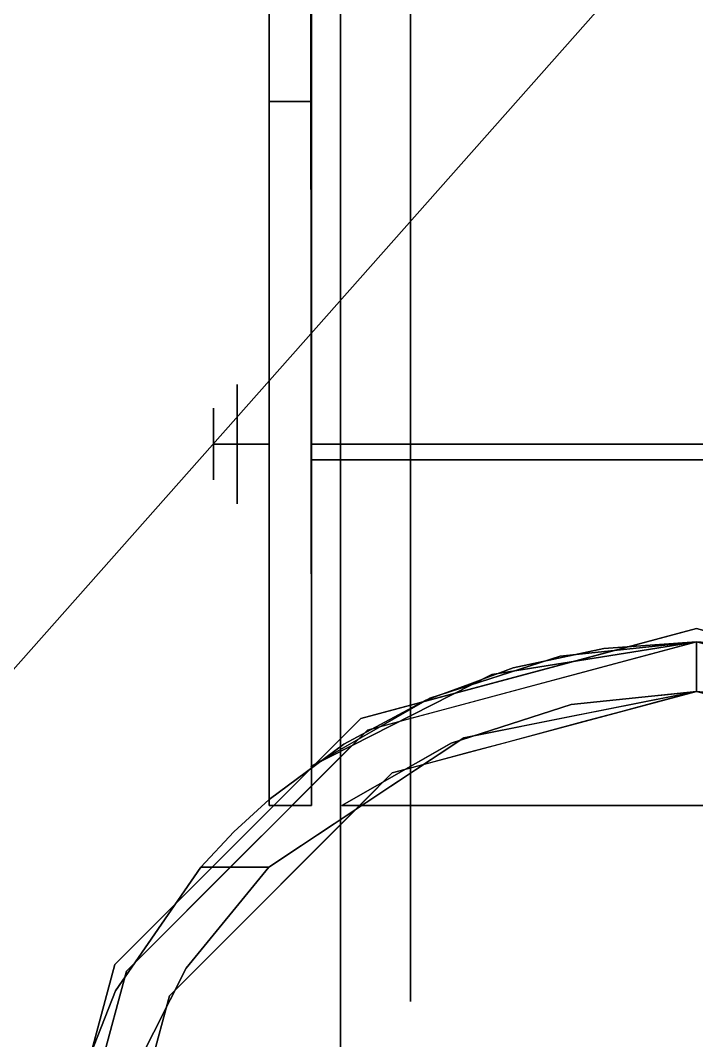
# Model space of a CAD drawing. Header units: millimetres. Extents: x -2 to 771, y -886 to 7.
# Drawn here: x 654.3 to 690.5, y -136.9 to -82.3 of the extents above; entities that cross this region are included whole.
import ezdxf

# ---------------------------------------------------------------- set-up
doc = ezdxf.new("R2010")
doc.units = ezdxf.units.MM
for name, color, linetype in [('IQ_200_3D', 1, 'Continuous'), ('IQ_204_2D', 7, 'Continuous'), ('IQ_204_3D', 7, 'Continuous')]:
    doc.layers.add(name, color=color, linetype=linetype)

msp = doc.modelspace()

# ---------------------------------------------------------------- linework, layer by layer
at = {"layer": 'IQ_200_3D'}
for points, invisible_edges in [([(767.956, -60, 157), (-2.044, -825, 157), (-2.044, -60, 157), (57.956, 0, 157)], 13), ([(-2.044, -60, 190), (-2.044, -825, 190), (767.956, -60, 190), (57.956, 0, 190)], 14), ([(-2.044, -825, 157), (767.956, -60, 157), (767.956, -825, 157), (707.956, -885, 157)], 13), ([(767.956, -825, 190), (767.956, -60, 190), (-2.044, -825, 190), (707.956, -885, 190)], 14), ([(727.956, -845, 150), (37.956, -845, 150), (37.956, -80, 150), (727.956, -80, 150)], 5)]:
    msp.add_3dface(points, dxfattribs=dict(at, invisible_edges=invisible_edges))
msp.add_3dface([(698.956, -777.097, 1570), (698.956, -63.897, 1570), (66.956, -63.897, 1570), (66.956, -777.097, 1570)], dxfattribs=at)
at = {"layer": 'IQ_204_2D'}
msp.add_line((701, -63.897), (69, -777.097), dxfattribs=at)
at = {"layer": 'IQ_204_3D'}
for points, invisible_edges in [([(671.406, -86.571, 76.165), (671.406, -82.959, 96.569), (671.406, -65.283, 82.473), (671.406, -75.181, 60.489)], 5), ([(671.406, -86.571, 25.435), (671.406, -75.181, 41.111), (671.406, -65.283, 19.127), (671.406, -82.959, 5.031)], 10), ([(669.845, -105.84, 102.564), (669.845, -105.84, 105.995), (669.845, -67.192, 105.995), (669.845, -65.806, 102.564)], 4), ([(667.586, -67.192, 109.985), (667.586, -67.192, 105.995), (667.586, -86.667, 98.177), (667.586, -124.011, 109.985)], 4), ([(667.586, -67.192, 109.985), (685.491, -115.93, 109.985), (690.456, -115.578, 109.985), (713.355, -67.192, 109.985)], 5), ([(685.491, -115.93, 109.985), (667.586, -67.192, 109.985), (680.632, -116.976, 109.985)], 3), ([(675.963, -118.697, 109.985), (680.632, -116.976, 109.985), (667.586, -67.192, 109.985)], 14), ([(667.586, -124.011, 109.985), (671.582, -121.06, 109.985), (667.586, -67.192, 109.985)], 2), ([(675.963, -118.697, 109.985), (667.586, -67.192, 109.985), (671.582, -121.06, 109.985)], 3), ([(676.177, -118.602, 105.995), (669.845, -122.237, 105.995), (669.815, -67.192, 105.995)], 12), ([(690.456, -115.578, 105.995), (683.158, -116.343, 105.995), (669.815, -67.192, 105.995), (711.096, -67.192, 105.995)], 10), ([(669.815, -67.192, 105.995), (683.158, -116.343, 105.995), (676.177, -118.602, 105.995)], 13), ([(669.845, -86.667, 98.177), (669.845, -67.192, 105.995), (669.845, -122.237, 105.995)], 12), ([(695.428, -115.931, 109.985), (713.355, -67.192, 109.985), (690.456, -115.578, 109.985)], 3), ([(671.406, -74.121, 89.521), (671.406, -82.959, 96.569), (709.506, -82.959, 96.569), (709.506, -74.121, 89.521)], 10), ([(671.406, -74.121, 12.079), (709.506, -74.121, 12.079), (709.506, -82.959, 5.031), (671.406, -82.959, 5.031)], 5), ([(675.154, -80.876, 33.273), (671.406, -75.181, 41.111), (671.406, -80.876, 33.273), (675.154, -86.571, 25.435)], 5), ([(675.154, -80.876, 68.327), (671.406, -86.571, 76.165), (671.406, -80.876, 68.327), (675.154, -75.181, 60.489)], 5), ([(675.154, -99.598, 53.919), (675.154, -86.571, 76.165), (675.154, -75.181, 60.489), (675.154, -75.181, 41.111)], 9), ([(675.154, -75.181, 41.111), (675.154, -86.571, 25.435), (675.154, -99.598, 47.681), (675.154, -99.598, 53.919)], 10), ([(671.406, -86.571, 25.435), (675.154, -86.571, 25.435), (671.406, -80.876, 33.273)], 3), ([(675.154, -80.876, 68.327), (675.154, -86.571, 76.165), (671.406, -86.571, 76.165)], 14), ([(671.406, -105, 82.153), (671.406, -105, 101.6), (671.406, -82.959, 96.569), (671.406, -86.571, 76.165)], 4), ([(671.406, -105, 19.447), (671.406, -86.571, 25.435), (671.406, -82.959, 5.031), (671.406, -105)], 2), ([(671.406, -82.959, 5.031), (709.506, -82.959, 5.031), (671.406, -91.003, 3.195)], 3), ([(671.406, -91.003, 98.405), (709.506, -82.959, 96.569), (671.406, -82.959, 96.569)], 3), ([(671.406, -91.003, 3.195), (709.506, -82.959, 5.031), (709.506, -93.979, 2.515)], 13), ([(709.506, -82.959, 96.569), (671.406, -91.003, 98.405), (709.506, -93.979, 99.085)], 3), ([(669.845, -86.667, 52.261), (669.845, -87.309, 47.385), (667.586, -87.309, 47.385), (667.586, -86.667, 52.261)], 2), ([(667.586, -86.667, 98.177), (667.586, -86.667, 52.261), (667.586, -124.011, 52.717), (667.586, -124.011, 109.985)], 10), ([(667.586, -87.309, 47.385), (667.586, -89.191, 42.842), (667.586, -124.011, 52.717), (667.586, -86.667, 52.261)], 6), ([(669.845, -122.237, 52.717), (669.845, -87.309, 47.385), (669.845, -86.667, 52.261), (669.845, -86.667, 98.177)], 9), ([(669.845, -122.237, 105.995), (669.845, -122.237, 52.717), (669.845, -86.667, 98.177)], 14), ([(671.406, -93.569, 23.161), (675.154, -86.571, 25.435), (671.406, -86.571, 25.435)], 3), ([(675.154, -86.571, 76.165), (675.154, -93.569, 78.439), (671.406, -86.571, 76.165)], 14), ([(675.154, -95.786, 22.441), (675.154, -86.571, 25.435), (671.406, -93.569, 23.161)], 14), ([(671.406, -95.786, 79.159), (671.406, -86.571, 76.165), (675.154, -93.569, 78.439)], 14), ([(675.154, -105, 57.038), (675.154, -105, 82.153), (675.154, -86.571, 76.165), (675.154, -99.598, 53.919)], 4), ([(675.154, -86.571, 25.435), (675.154, -105, 19.447), (675.154, -105, 44.562), (675.154, -99.598, 47.681)], 8), ([(669.845, -87.309, 47.385), (669.845, -89.191, 42.842), (667.586, -89.191, 42.842), (667.586, -87.309, 47.385)], 10), ([(669.845, -122.237, 52.717), (669.845, -89.191, 42.842), (669.845, -87.309, 47.385)], 13), ([(669.845, -89.191, 42.842), (669.845, -92.184, 38.941), (667.586, -92.184, 38.941), (667.586, -89.191, 42.842)], 10), ([(667.586, -92.184, 38.941), (667.586, -96.086, 35.947), (667.586, -124.011, 52.717), (667.586, -89.191, 42.842)], 6), ([(669.845, -122.237, 52.717), (669.845, -96.086, 35.947), (669.845, -92.184, 38.941), (669.845, -89.191, 42.842)], 9), ([(671.406, -105), (671.406, -91.003, 3.195), (709.506, -93.979, 2.515)], 14), ([(671.406, -105, 101.6), (709.506, -93.979, 99.085), (671.406, -91.003, 98.405)], 3), ([(669.845, -92.184, 38.941), (669.845, -96.086, 35.947), (667.586, -96.086, 35.947), (667.586, -92.184, 38.941)], 10), ([(675.154, -95.786, 22.441), (671.406, -93.569, 23.161), (671.406, -99.284, 21.304)], 13), ([(671.406, -95.786, 79.159), (675.154, -93.569, 78.439), (675.154, -99.284, 80.296)], 13), ([(709.506, -105), (671.406, -105), (709.506, -93.979, 2.515)], 2), ([(671.406, -105, 101.6), (709.506, -105, 101.6), (709.506, -93.979, 99.085)], 12), ([(671.406, -95.786, 79.159), (675.154, -99.284, 80.296), (671.406, -105, 82.153)], 3), ([(675.154, -95.786, 22.441), (671.406, -99.284, 21.304), (675.154, -105, 19.447)], 3), ([(669.845, -96.086, 35.947), (669.845, -100.629, 34.065), (667.586, -100.629, 34.065), (667.586, -96.086, 35.947)], 10), ([(667.586, -100.629, 34.065), (667.586, -105.504, 33.423), (667.586, -124.011, 52.717), (667.586, -96.086, 35.947)], 6), ([(669.845, -122.237, 52.717), (669.845, -105.504, 33.423), (669.845, -100.629, 34.065), (669.845, -96.086, 35.947)], 9), ([(671.406, -105, 19.447), (675.154, -105, 19.447), (671.406, -99.284, 21.304)], 2), ([(675.154, -105, 82.153), (671.406, -105, 82.153), (675.154, -99.284, 80.296)], 2), ([(675.154, -105, 44.562), (669.845, -105, 44.562), (669.845, -99.598, 47.681), (675.154, -99.598, 47.681)], 4), ([(675.154, -99.598, 47.681), (669.845, -99.598, 47.681), (669.845, -99.598, 53.919), (675.154, -99.598, 53.919)], 5), ([(675.154, -99.598, 53.919), (669.845, -99.598, 53.919), (669.845, -105, 57.038), (675.154, -105, 57.038)], 1), ([(669.845, -105, 50.8), (669.845, -105, 57.038), (669.845, -99.598, 53.919), (669.845, -99.598, 47.681)], 8), ([(669.845, -99.598, 47.681), (669.845, -105, 44.562), (669.845, -105, 50.8)], 12), ([(667.586, -105.504, 33.423), (667.586, -100.629, 34.065), (669.845, -100.629, 34.065), (669.845, -105.504, 33.423)], 10), ([(665.881, -105, 47.612), (664.611, -105, 48.882), (664.611, -103.082, 50.8), (665.881, -101.812, 50.8)], 4), ([(665.881, -101.812, 50.8), (664.611, -105, 52.718), (665.881, -105, 53.988)], 1), ([(664.611, -105, 52.718), (665.881, -101.812, 50.8), (664.611, -103.082, 50.8)], 3), ([(667.586, -105, 47.612), (665.881, -105, 47.612), (665.881, -101.812, 50.8), (667.586, -101.812, 50.8)], 4), ([(665.881, -105, 53.988), (667.586, -105, 53.988), (667.586, -101.812, 50.8), (665.881, -101.812, 50.8)], 4), ([(664.611, -105, 52.718), (664.611, -106.918, 50.8), (665.881, -105, 53.988)], 2), ([(665.881, -105, 53.988), (664.611, -106.918, 50.8), (665.881, -108.188, 50.8)], 3), ([(665.881, -108.188, 50.8), (664.611, -105, 48.882), (665.881, -105, 47.612)], 1), ([(664.611, -105, 48.882), (665.881, -108.188, 50.8), (664.611, -106.918, 50.8)], 3), ([(667.586, -105, 53.988), (665.881, -105, 53.988), (665.881, -108.188, 50.8), (667.586, -108.188, 50.8)], 4), ([(665.881, -105, 47.612), (667.586, -105, 47.612), (667.586, -108.188, 50.8), (665.881, -108.188, 50.8)], 4), ([(675.154, -105, 57.038), (669.845, -105, 57.038), (669.845, -110.402, 53.919), (675.154, -110.402, 53.919)], 4), ([(675.154, -110.402, 47.681), (669.845, -110.402, 47.681), (669.845, -105, 44.562), (675.154, -105, 44.562)], 1), ([(669.845, -110.402, 53.919), (669.845, -105, 57.038), (669.845, -105, 50.8), (669.845, -110.402, 47.681)], 4), ([(669.845, -105, 44.562), (669.845, -110.402, 47.681), (669.845, -105, 50.8)], 2), ([(671.406, -127.041, 96.569), (671.406, -105, 101.6), (671.406, -105, 82.153), (671.406, -123.429, 76.165)], 8), ([(671.406, -127.041, 5.031), (671.406, -123.429, 25.435), (671.406, -105, 19.447), (671.406, -105)], 1), ([(671.406, -105, 82.153), (675.154, -105, 82.153), (671.406, -110.716, 80.296)], 2), ([(675.154, -105, 19.447), (671.406, -105, 19.447), (675.154, -110.716, 21.304)], 2), ([(671.406, -114.214, 22.441), (675.154, -110.716, 21.304), (671.406, -105, 19.447)], 3), ([(675.154, -114.214, 79.159), (671.406, -110.716, 80.296), (675.154, -105, 82.153)], 3), ([(709.506, -105, 101.6), (671.406, -105, 101.6), (709.506, -116.021, 99.085)], 2), ([(671.406, -105, 101.6), (671.406, -118.997, 98.405), (709.506, -116.021, 99.085)], 14), ([(671.406, -105), (709.506, -116.021, 2.515), (671.406, -118.997, 3.195)], 3), ([(671.406, -105), (709.506, -105), (709.506, -116.021, 2.515)], 12), ([(675.154, -110.402, 53.919), (675.154, -134.819, 60.489), (675.154, -123.429, 76.165), (675.154, -105, 57.038)], 5), ([(675.154, -105, 82.153), (675.154, -105, 57.038), (675.154, -123.429, 76.165)], 2), ([(675.154, -123.429, 25.435), (675.154, -134.819, 41.111), (675.154, -110.402, 47.681), (675.154, -105, 44.562)], 10), ([(675.154, -105, 19.447), (675.154, -123.429, 25.435), (675.154, -105, 44.562)], 2), ([(669.845, -105.504, 33.423), (669.845, -110.38, 34.065), (667.586, -110.38, 34.065), (667.586, -105.504, 33.423)], 10), ([(667.586, -124.011, 52.717), (667.586, -105.504, 33.423), (667.586, -110.38, 34.065), (667.586, -114.923, 35.947)], 9), ([(669.845, -105.504, 33.423), (669.845, -122.237, 52.717), (669.845, -110.38, 34.065)], 3), ([(669.845, -110.38, 34.065), (669.845, -114.923, 35.947), (667.586, -114.923, 35.947), (667.586, -110.38, 34.065)], 10), ([(669.845, -114.923, 35.947), (669.845, -110.38, 34.065), (669.845, -122.237, 52.717), (669.845, -118.824, 38.941)], 6), ([(675.154, -110.402, 53.919), (669.845, -110.402, 53.919), (669.845, -110.402, 47.681), (675.154, -110.402, 47.681)], 5), ([(675.154, -114.214, 79.159), (671.406, -116.431, 78.439), (671.406, -110.716, 80.296)], 13), ([(671.406, -114.214, 22.441), (675.154, -116.431, 23.161), (675.154, -110.716, 21.304)], 13), ([(675.154, -134.819, 41.111), (675.154, -134.819, 60.489), (675.154, -110.402, 53.919), (675.154, -110.402, 47.681)], 10), ([(675.154, -114.214, 79.159), (675.154, -123.429, 76.165), (671.406, -116.431, 78.439)], 14), ([(671.406, -114.214, 22.441), (671.406, -123.429, 25.435), (675.154, -116.431, 23.161)], 14), ([(669.845, -114.923, 35.947), (669.845, -118.824, 38.941), (667.586, -118.824, 38.941), (667.586, -114.923, 35.947)], 10), ([(667.586, -124.011, 52.717), (667.586, -114.923, 35.947), (667.586, -118.824, 38.941)], 13), ([(690.456, -114.867, 117.107), (680.925, -117.42, 117.107), (681.47, -117.274, 150)], 14), ([(690.456, -114.867, 117.107), (681.47, -117.274, 150), (690.456, -114.867, 150)], 1), ([(690.456, -114.867, 117.107), (699.441, -117.274, 150), (699.986, -117.42, 117.107)], 3), ([(699.441, -117.274, 150), (690.456, -114.867, 117.107), (690.456, -114.867, 150)], 1), ([(690.456, -118.233, 116.938), (690.456, -115.578, 116.938), (672.841, -120.298, 116.938), (674.168, -122.597, 116.938)], 4), ([(690.456, -115.578, 52.717), (690.456, -118.233, 52.717), (679.503, -117.324, 52.717)], 2), ([(690.456, -115.578, 52.717), (679.503, -117.324, 52.717), (683.158, -116.343, 105.995)], 14), ([(683.158, -116.343, 105.995), (690.456, -115.578, 105.995), (690.456, -115.578, 52.717)], 12), ([(690.456, -115.578, 109.985), (685.491, -115.93, 109.985), (686.052, -116.758, 116.938)], 14), ([(690.456, -115.578, 116.938), (690.456, -115.578, 109.985), (686.052, -116.758, 116.938)], 2), ([(690.456, -118.233, 52.717), (690.456, -115.578, 52.717), (701.426, -117.33, 52.717), (702.915, -120.71, 52.717)], 4), ([(694.859, -116.758, 116.938), (690.456, -115.578, 109.985), (690.456, -115.578, 116.938)], 1), ([(690.456, -115.578, 109.985), (694.859, -116.758, 116.938), (695.428, -115.931, 109.985)], 3), ([(690.456, -115.578, 52.717), (690.456, -115.578, 105.995), (697.753, -116.343, 105.995)], 12), ([(690.456, -115.578, 52.717), (697.753, -116.343, 105.995), (701.426, -117.33, 52.717)], 3), ([(708.07, -120.298, 116.938), (690.456, -115.578, 116.938), (690.456, -118.233, 116.938), (706.743, -122.597, 116.938)], 8), ([(671.406, -118.997, 98.405), (709.506, -127.041, 96.569), (709.506, -116.021, 99.085)], 13), ([(709.506, -127.041, 5.031), (671.406, -118.997, 3.195), (709.506, -116.021, 2.515)], 3), ([(683.85, -117.348, 116.938), (685.491, -115.93, 109.985), (683.061, -116.453, 109.985)], 13), ([(685.491, -115.93, 109.985), (683.85, -117.348, 116.938), (686.052, -116.758, 116.938)], 13), ([(671.406, -116.431, 78.439), (675.154, -123.429, 76.165), (671.406, -123.429, 76.165)], 3), ([(675.154, -123.429, 25.435), (675.154, -116.431, 23.161), (671.406, -123.429, 25.435)], 14), ([(683.158, -116.343, 105.995), (679.503, -117.324, 52.717), (676.177, -118.602, 105.995)], 3), ([(681.648, -117.938, 116.938), (683.061, -116.453, 109.985), (680.632, -116.976, 109.985)], 13), ([(683.061, -116.453, 109.985), (681.648, -117.938, 116.938), (683.85, -117.348, 116.938)], 13), ([(677.996, -120.71, 52.717), (669.845, -122.237, 52.717), (679.503, -117.324, 52.717), (690.456, -118.233, 52.717)], 5), ([(669.845, -122.237, 52.717), (676.177, -118.602, 105.995), (679.503, -117.324, 52.717)], 3), ([(680.925, -117.42, 117.107), (672.485, -119.682, 150), (681.47, -117.274, 150)], 13), ([(679.446, -118.528, 116.938), (680.632, -116.976, 109.985), (678.297, -117.837, 109.985)], 13), ([(681.648, -117.938, 116.938), (680.632, -116.976, 109.985), (679.446, -118.528, 116.938)], 3), ([(672.485, -119.682, 117.107), (672.485, -119.682, 150), (680.925, -117.42, 117.107)], 3), ([(677.245, -119.118, 116.938), (678.297, -117.837, 109.985), (675.963, -118.697, 109.985)], 13), ([(678.297, -117.837, 109.985), (677.245, -119.118, 116.938), (679.446, -118.528, 116.938)], 13), ([(690.456, -118.233, 109.985), (683.745, -118.931, 109.985), (677.323, -120.997, 109.985), (697.166, -118.931, 109.985)], 4), ([(683.745, -118.931, 105.995), (684.226, -119.471, 52.717), (690.456, -118.233, 105.995)], 3), ([(690.456, -118.233, 105.995), (697.166, -118.931, 105.995), (703.588, -120.997, 105.995), (683.745, -118.931, 105.995)], 4), ([(690.456, -118.233, 52.717), (690.456, -118.233, 105.995), (684.226, -119.471, 52.717)], 2), ([(688.42, -118.778, 116.938), (687.1, -118.582, 109.985), (688.778, -118.407, 109.985)], 13), ([(688.42, -118.778, 116.938), (688.778, -118.407, 109.985), (690.456, -118.233, 116.938)], 3), ([(690.456, -118.233, 109.985), (690.456, -118.233, 116.938), (688.778, -118.407, 109.985)], 2), ([(696.685, -119.471, 52.717), (697.166, -118.931, 105.995), (690.456, -118.233, 105.995)], 13), ([(696.685, -119.471, 52.717), (690.456, -118.233, 105.995), (690.456, -118.233, 52.717)], 1), ([(692.491, -118.778, 116.938), (690.456, -118.233, 116.938), (692.133, -118.407, 109.985)], 14), ([(690.456, -118.233, 109.985), (692.133, -118.407, 109.985), (690.456, -118.233, 116.938)], 2), ([(669.845, -118.824, 38.941), (669.845, -121.818, 42.842), (667.586, -121.818, 42.842), (667.586, -118.824, 38.941)], 10), ([(667.586, -121.818, 42.842), (667.586, -123.7, 47.385), (667.586, -124.011, 52.717), (667.586, -118.824, 38.941)], 6), ([(669.815, -122.258, 105.995), (676.177, -118.602, 105.995), (669.845, -122.237, 52.717)], 2), ([(669.845, -121.818, 42.842), (669.845, -118.824, 38.941), (669.845, -122.237, 52.717), (669.845, -123.7, 47.385)], 6), ([(671.464, -124.342, 105.995), (677.323, -120.997, 105.995), (683.745, -118.931, 105.995), (703.588, -120.997, 105.995)], 12), ([(673.773, -119.879, 109.985), (675.043, -119.708, 116.938), (675.963, -118.697, 109.985)], 3), ([(675.963, -118.697, 109.985), (675.043, -119.708, 116.938), (677.245, -119.118, 116.938)], 13), ([(677.996, -120.71, 52.717), (683.745, -118.931, 105.995), (677.323, -120.997, 105.995)], 13), ([(709.447, -124.342, 109.985), (703.588, -120.997, 109.985), (697.166, -118.931, 109.985), (677.323, -120.997, 109.985)], 12), ([(683.745, -118.931, 105.995), (677.996, -120.71, 52.717), (684.226, -119.471, 52.717)], 13), ([(682.14, -119.448, 109.985), (683.745, -118.931, 109.985), (682.312, -120.415, 116.938)], 14), ([(684.348, -119.869, 116.938), (682.312, -120.415, 116.938), (683.745, -118.931, 109.985)], 14), ([(683.745, -118.931, 109.985), (685.423, -118.757, 109.985), (684.348, -119.869, 116.938)], 14), ([(685.423, -118.757, 109.985), (686.384, -119.324, 116.938), (684.348, -119.869, 116.938)], 13), ([(685.423, -118.757, 109.985), (687.1, -118.582, 109.985), (686.384, -119.324, 116.938)], 14), ([(688.42, -118.778, 116.938), (686.384, -119.324, 116.938), (687.1, -118.582, 109.985)], 14), ([(671.406, -127.041, 96.569), (709.506, -127.041, 96.569), (671.406, -118.997, 98.405)], 3), ([(671.406, -118.997, 3.195), (709.506, -127.041, 5.031), (671.406, -127.041, 5.031)], 3), ([(680.534, -119.964, 109.985), (682.14, -119.448, 109.985), (682.312, -120.415, 116.938)], 14), ([(665.907, -126.26, 117.107), (665.907, -126.26, 150), (672.485, -119.682, 150), (672.485, -119.682, 117.107)], 5), ([(672.841, -120.298, 116.938), (673.773, -119.879, 109.985), (671.582, -121.06, 109.985)], 13), ([(675.043, -119.708, 116.938), (673.773, -119.879, 109.985), (672.841, -120.298, 116.938)], 3), ([(680.534, -119.964, 109.985), (680.276, -120.96, 116.938), (678.929, -120.481, 109.985)], 3), ([(682.312, -120.415, 116.938), (680.276, -120.96, 116.938), (680.534, -119.964, 109.985)], 14), ([(674.168, -122.597, 116.938), (672.841, -120.298, 116.938), (659.946, -133.193, 116.938), (662.245, -134.52, 116.938)], 5), ([(671.582, -121.06, 109.985), (671.229, -121.91, 116.938), (672.841, -120.298, 116.938)], 13), ([(677.323, -120.997, 109.985), (678.929, -120.481, 109.985), (678.24, -121.506, 116.938)], 14), ([(678.24, -121.506, 116.938), (678.929, -120.481, 109.985), (680.276, -120.96, 116.938)], 3), ([(669.845, -124.342, 52.717), (677.996, -120.71, 52.717), (667.563, -127.633, 52.717)], 13), ([(669.584, -122.536, 109.985), (671.229, -121.91, 116.938), (671.582, -121.06, 109.985)], 3), ([(669.845, -122.237, 52.717), (677.996, -120.71, 52.717), (669.845, -124.342, 52.717)], 3), ([(671.464, -124.342, 105.995), (672.779, -124.172, 52.717), (677.323, -120.997, 105.995)], 3), ([(671.464, -124.342, 105.995), (703.588, -120.997, 105.995), (709.447, -124.342, 105.995)], 1), ([(671.464, -124.342, 109.985), (709.447, -124.342, 109.985), (677.323, -120.997, 109.985)], 2), ([(677.996, -120.71, 52.717), (677.323, -120.997, 105.995), (672.779, -124.172, 52.717)], 3), ([(675.858, -121.833, 109.985), (677.323, -120.997, 109.985), (676.204, -122.051, 116.938)], 14), ([(678.24, -121.506, 116.938), (676.204, -122.051, 116.938), (677.323, -120.997, 109.985)], 14), ([(669.845, -121.818, 42.842), (669.845, -123.7, 47.385), (667.586, -123.7, 47.385), (667.586, -121.818, 42.842)], 10), ([(671.229, -121.91, 116.938), (669.584, -122.536, 109.985), (669.617, -123.522, 116.938)], 3), ([(669.845, -124.342, 52.261), (669.845, -123.7, 47.385), (669.845, -122.237, 52.717), (669.845, -124.342, 52.717)], 2), ([(676.204, -122.051, 116.938), (674.168, -122.597, 116.938), (675.858, -121.833, 109.985)], 14), ([(674.393, -122.669, 109.985), (675.858, -121.833, 109.985), (674.168, -122.597, 116.938)], 14), ([(669.617, -123.522, 116.938), (669.584, -122.536, 109.985), (667.586, -124.011, 109.985)], 13), ([(672.678, -124.087, 116.938), (672.929, -123.506, 109.985), (674.168, -122.597, 116.938)], 3), ([(674.168, -122.597, 116.938), (672.929, -123.506, 109.985), (674.393, -122.669, 109.985)], 13), ([(667.586, -124.011, 109.985), (666.393, -126.746, 116.938), (668.005, -125.134, 116.938), (669.617, -123.522, 116.938)], 9), ([(667.586, -124.342, 52.261), (667.586, -123.7, 47.385), (669.845, -123.7, 47.385), (669.845, -124.342, 52.261)], 2), ([(667.586, -124.342, 52.261), (667.586, -124.342, 52.717), (667.586, -124.011, 52.717), (667.586, -123.7, 47.385)], 4), ([(671.406, -123.429, 76.165), (671.406, -134.819, 60.489), (671.406, -144.717, 82.473), (671.406, -127.041, 96.569)], 10), ([(671.406, -144.717, 19.127), (671.406, -134.819, 41.111), (671.406, -123.429, 25.435), (671.406, -127.041, 5.031)], 5), ([(675.154, -123.429, 76.165), (675.154, -129.124, 68.327), (671.406, -129.124, 68.327), (671.406, -123.429, 76.165)], 10), ([(671.406, -123.429, 25.435), (671.406, -129.124, 33.273), (675.154, -129.124, 33.273), (675.154, -123.429, 25.435)], 10), ([(672.678, -124.087, 116.938), (671.464, -124.342, 109.985), (672.929, -123.506, 109.985)], 13), ([(663.921, -127.633, 52.717), (666.393, -126.746, 116.938), (667.586, -124.011, 109.985)], 15), ([(667.586, -124.011, 109.985), (665.697, -125.746, 52.717), (663.921, -127.633, 52.717)], 13), ([(667.563, -127.633, 52.717), (663.921, -127.633, 52.717), (665.697, -125.746, 52.717), (667.586, -124.342, 52.717)], 12), ([(667.586, -124.011, 52.717), (667.586, -124.342, 52.717), (665.697, -125.746, 52.717)], 2), ([(667.586, -124.011, 52.717), (665.697, -125.746, 52.717), (667.586, -124.011, 109.985)], 2), ([(671.464, -124.342, 105.995), (667.563, -127.633, 52.717), (672.779, -124.172, 52.717)], 13), ([(668.206, -128.559, 116.938), (667.563, -127.633, 52.717), (671.464, -124.342, 105.995)], 15), ([(667.586, -124.342, 52.717), (669.845, -124.342, 52.717), (667.563, -127.633, 52.717)], 14), ([(671.464, -124.342, 105.995), (671.187, -125.578, 116.938), (668.206, -128.559, 116.938)], 13), ([(672.678, -124.087, 116.938), (671.187, -125.578, 116.938), (671.464, -124.342, 109.985)], 14), ([(671.464, -124.342, 109.985), (671.187, -125.578, 116.938), (671.464, -124.342, 105.995)], 3), ([(665.907, -126.26, 150), (665.907, -126.26, 117.107), (659.33, -132.837, 117.107), (659.33, -132.837, 150)], 5), ([(666.393, -126.746, 116.938), (663.921, -127.633, 52.717), (659.946, -133.193, 116.938)], 3), ([(709.506, -127.041, 96.569), (671.406, -127.041, 96.569), (671.406, -135.879, 89.521), (709.506, -135.879, 89.521)], 5), ([(671.406, -127.041, 5.031), (709.506, -127.041, 5.031), (709.506, -135.879, 12.079), (671.406, -135.879, 12.079)], 5), ([(663.921, -127.633, 52.717), (663.15, -133.044, 58.128), (659.356, -134.258, 59.341)], 3), ([(663.921, -127.633, 52.717), (659.356, -134.258, 59.341), (659.946, -133.193, 116.938)], 14), ([(663.15, -133.044, 58.128), (663.921, -127.633, 52.717), (667.563, -127.633, 52.717)], 1), ([(663.15, -133.044, 58.128), (667.563, -127.633, 52.717), (668.206, -128.559, 116.938)], 14), ([(663.15, -133.044, 58.128), (668.206, -128.559, 116.938), (662.245, -134.52, 116.938)], 13), ([(671.406, -134.819, 60.489), (671.406, -129.124, 68.327), (675.154, -129.124, 68.327), (675.154, -134.819, 60.489)], 10), ([(675.154, -134.819, 41.111), (675.154, -129.124, 33.273), (671.406, -129.124, 33.273), (671.406, -134.819, 41.111)], 10), ([(656.922, -141.823, 117.107), (656.922, -141.823, 150), (659.33, -132.837, 150), (659.33, -132.837, 117.107)], 5), ([(659.992, -139.272, 64.355), (659.356, -134.258, 59.341), (663.15, -133.044, 58.128)], 3), ([(659.992, -139.272, 64.355), (663.15, -133.044, 58.128), (662.245, -134.52, 116.938)], 14), ([(662.245, -134.52, 116.938), (659.946, -133.193, 116.938), (655.226, -150.808, 116.938), (657.88, -150.808, 116.938)], 5), ([(659.946, -133.193, 116.938), (659.356, -134.258, 59.341), (656.412, -141.745, 66.829)], 13), ([(659.946, -133.193, 116.938), (656.412, -141.745, 66.829), (657.586, -142, 116.938)], 3), ([(656.412, -141.745, 66.829), (659.356, -134.258, 59.341), (659.992, -139.272, 64.355)], 14), ([(660.063, -142.664, 116.938), (659.992, -139.272, 64.355), (662.245, -134.52, 116.938)], 3), ([(671.406, -154.526, 62.104), (671.406, -144.717, 82.473), (671.406, -134.819, 60.489), (671.406, -134.819, 41.111)], 10), ([(671.406, -134.819, 41.111), (671.406, -144.717, 19.127), (671.406, -154.526, 39.496), (671.406, -154.526, 62.104)], 9), ([(671.406, -134.819, 41.111), (671.406, -134.819, 50.8), (675.154, -134.819, 50.8), (675.154, -134.819, 41.111)], 10), ([(671.406, -134.819, 50.8), (671.406, -134.819, 60.489), (675.154, -134.819, 60.489), (675.154, -134.819, 50.8)], 10), ([(709.506, -144.717, 19.127), (671.406, -144.717, 19.127), (671.406, -135.879, 12.079), (709.506, -135.879, 12.079)], 5), ([(709.506, -135.879, 89.521), (671.406, -135.879, 89.521), (671.406, -144.717, 82.473), (709.506, -144.717, 82.473)], 5)]:
    msp.add_3dface(points, dxfattribs=dict(at, invisible_edges=invisible_edges))
for points in [[(669.845, -65.806, 102.564), (711.096, -65.806, 102.564), (711.096, -105.84, 102.564), (669.845, -105.84, 102.564)], [(667.586, -67.192, 105.995), (669.845, -67.192, 105.995), (669.845, -86.667, 98.177), (667.586, -86.667, 98.177)], [(669.845, -105.84, 105.995), (711.096, -105.84, 105.995), (711.096, -67.192, 105.995), (669.845, -67.192, 105.995)], [(667.586, -86.667, 98.177), (669.845, -86.667, 98.177), (669.845, -86.667, 52.261), (667.586, -86.667, 52.261)], [(667.586, -101.812, 50.8), (667.586, -105, 53.988), (667.586, -105, 50.8), (667.586, -105, 47.612)], [(664.611, -105, 50.8), (664.611, -105, 52.718), (664.611, -103.082, 50.8), (664.611, -105, 48.882)], [(664.611, -106.918, 50.8), (664.611, -105, 52.718), (664.611, -105, 50.8), (664.611, -105, 48.882)], [(667.586, -105, 50.8), (667.586, -105, 53.988), (667.586, -108.188, 50.8), (667.586, -105, 47.612)], [(669.845, -105.84, 102.564), (711.096, -105.84, 102.564), (711.096, -105.84, 105.995), (669.845, -105.84, 105.995)], [(669.845, -124.342, 52.261), (669.845, -124.342, 52.717), (667.586, -124.342, 52.717), (667.586, -124.342, 52.261)], [(671.464, -124.342, 109.985), (671.464, -124.342, 105.995), (709.447, -124.342, 105.995), (709.447, -124.342, 109.985)]]:
    msp.add_3dface(points, dxfattribs=at)

doc.saveas('drawing.dxf')
